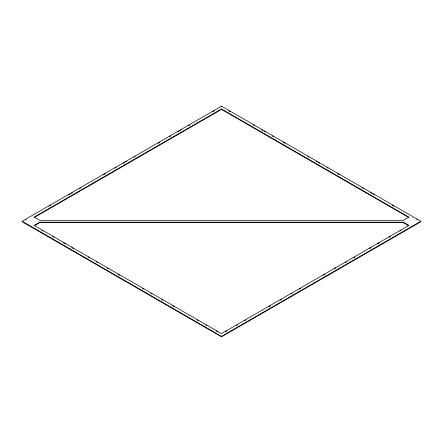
<?xml version="1.0" encoding="UTF-8"?>
<svg xmlns="http://www.w3.org/2000/svg" width="443" height="443" viewBox="0 0 443 443"><rect width="100%" height="100%" fill="white"/><g stroke="black" fill="none" stroke-linecap="round" stroke-linejoin="round"><path stroke-width="0.66" d="M22.15 221.267L221.5 106.176L420.85 221.267L420.85 221.733L221.5 336.824L22.15 221.733L22.15 221.267L221.5 336.364L420.85 221.267M25.146 219.999L26.342 219.313M49.09 206.178L50.884 205.142M68.842 194.77L70.044 194.078M71.24 193.386L72.436 192.699M79.618 188.552L80.82 187.86M103.568 174.725L105.362 173.689M114.942 168.157L116.138 167.465M123.32 163.317L124.516 162.625M125.718 161.939L126.914 161.246M134.096 157.099L135.292 156.407M158.046 143.272L159.84 142.236M169.42 136.704L170.616 136.012M177.798 131.87L178.994 131.178M180.196 130.486L181.392 129.793M188.574 125.646L189.77 124.954M212.518 111.819L214.318 110.783M221.5 108.939L34.111 217.125L39.693 220.348L403.307 220.348L408.889 217.125L221.5 108.939L221.5 109.399L408.889 217.585M34.111 217.585L221.5 109.399M39.693 222.192L34.111 225.415L221.5 333.601L408.889 225.415L403.307 222.192L39.693 222.192L39.693 222.652L34.111 225.875M225.692 331.641L226.888 330.949M236.468 325.422L237.664 324.73M244.846 320.582L246.048 319.89M268.796 306.755L270.59 305.72M280.17 300.188L281.371 299.496M290.946 293.964L292.147 293.277M299.33 289.129L300.526 288.437M323.279 275.302L325.073 274.267M334.653 268.735L335.849 268.043M345.429 262.511L346.625 261.819M353.807 257.671L355.009 256.984M369.373 248.689L371.173 247.648M377.757 243.849L379.551 242.808M389.131 237.282L390.327 236.59M399.907 231.058L401.109 230.366M39.693 222.652L403.307 222.652L408.889 225.875M228.682 110.783L230.482 111.819M253.23 124.954L254.426 125.646M261.608 129.793L262.804 130.486M264.006 131.178L265.202 131.87M272.384 136.012L273.58 136.704M283.16 142.236L284.954 143.272M307.708 156.407L308.904 157.099M316.086 161.246L317.282 161.939M318.484 162.625L319.68 163.317M326.862 167.465L328.058 168.157M337.638 173.689L339.432 174.725M362.18 187.86L363.382 188.552M370.564 192.699L371.76 193.386M372.956 194.078L374.158 194.77M392.116 205.142L393.91 206.178M416.658 219.313L417.854 219.999M41.891 230.366L43.093 231.058M52.673 236.59L53.869 237.282M63.449 242.808L65.243 243.849M71.827 247.648L73.627 248.689M87.991 256.984L89.193 257.671M96.375 261.819L97.571 262.511M107.151 268.043L108.347 268.735M117.927 274.267L119.721 275.302M142.474 288.437L143.67 289.129M150.853 293.277L152.054 293.964M161.629 299.496L162.83 300.188M172.41 305.72L174.204 306.755M196.952 319.89L198.154 320.582M205.336 324.73L206.532 325.422M216.112 330.949L217.308 331.641M403.307 222.192L403.307 222.652M221.5 106.176L221.5 106.636M221.5 336.364L221.5 336.824"/></g></svg>
